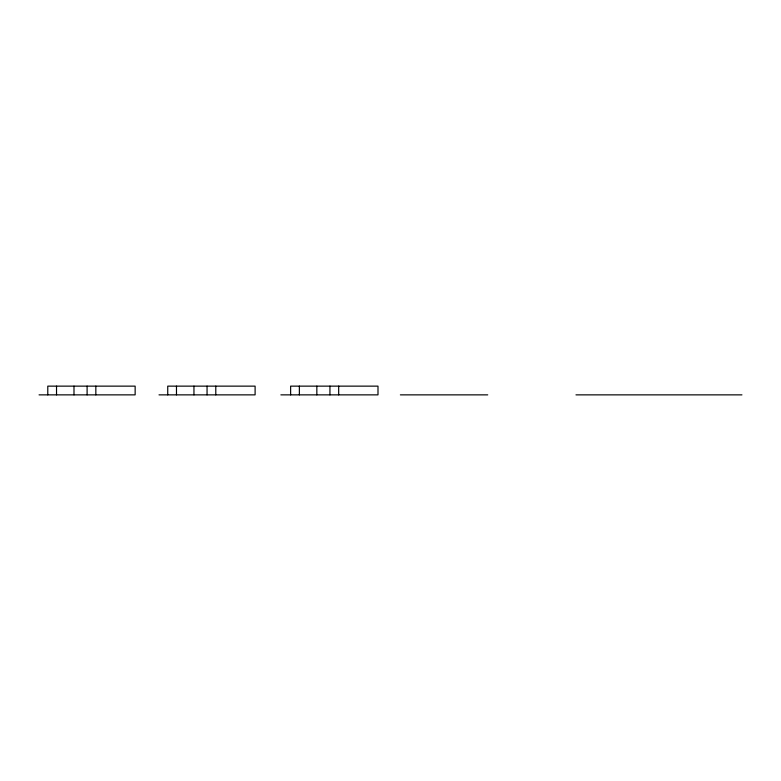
<?xml version="1.0" encoding="UTF-8"?>
<svg xmlns="http://www.w3.org/2000/svg" width="781" height="781" viewBox="0 0 781 781"><rect width="100%" height="100%" fill="white"/><g stroke="black" fill="none" stroke-linecap="round" stroke-linejoin="round"><path stroke-width="1.17" d="M39.05 394.864L135.142 394.864L135.142 386.136L47.787 386.136L47.787 394.864M159.002 394.864L255.104 394.864L255.104 386.136L167.739 386.136L167.739 394.864M280.867 394.864L377.994 394.864L377.994 386.136L290.63 386.136L290.63 394.864M400.37 394.864L487.735 394.864M575.968 394.864L741.95 394.864M338.681 386.136L338.681 394.864M329.943 386.136L329.943 394.864M316.842 386.136L316.842 394.864M299.367 386.136L299.367 394.864M215.79 386.136L215.79 394.864M207.053 386.136L207.053 394.864M193.952 386.136L193.952 394.864M176.477 386.136L176.477 394.864M95.838 386.136L95.838 394.864M87.101 386.136L87.101 394.864M73.99 386.136L73.99 394.864M56.525 386.136L56.525 394.864"/></g></svg>
